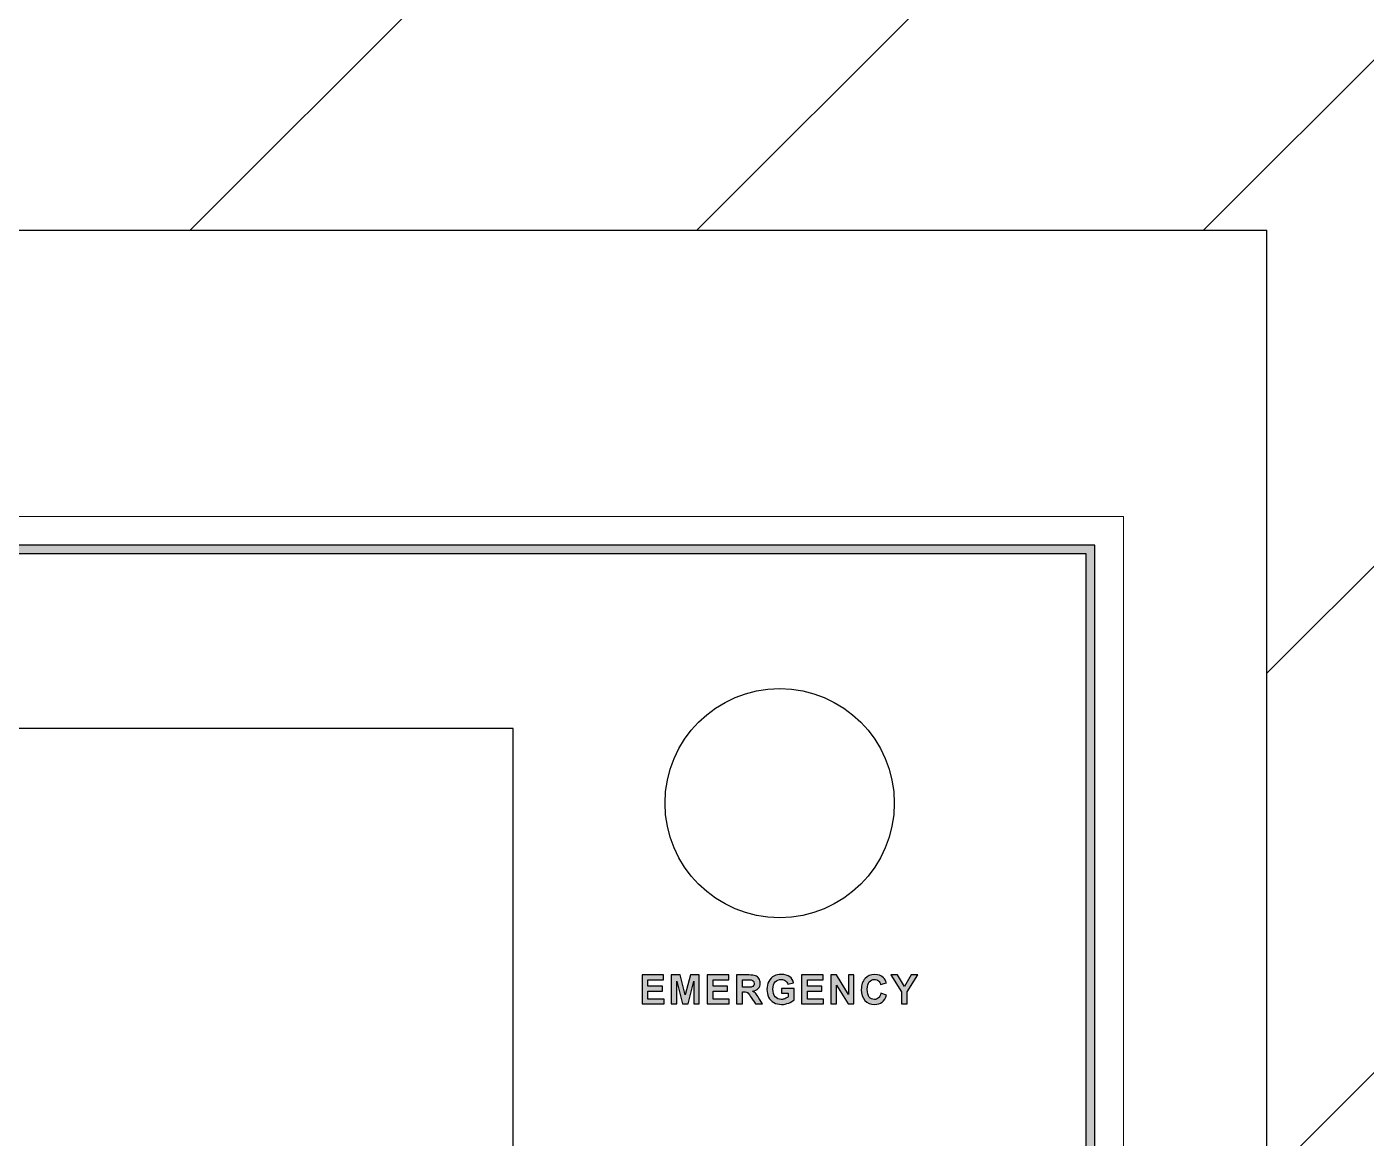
# Model space of a CAD drawing. Header units: millimetres. Extents: x -578208 to -156879, y -40412 to 7119.
# Drawn here: x -163559.9 to -163326.2, y -14100.7 to -13906.7 of the extents above; entities that cross this region are included whole.
import ezdxf

# ---------------------------------------------------------------- set-up
doc = ezdxf.new("R2010")
doc.units = ezdxf.units.MM
doc.header["$MEASUREMENT"] = 0
doc.layers.get('0').update_dxf_attribs({"lineweight": 25})
doc.layers.add('D', color=3, linetype='Continuous', lineweight=13)

# ---------------------------------------------------------------- blocks, each defined once
blk = doc.blocks.new('A')
h = blk.add_hatch(color=256)
edge = h.paths.add_edge_path()
edge.add_spline(control_points=[(325.34, 114.86), (325.34, 114.86), (325.34, 116.98), (325.34, 116.98), (325.34, 116.98), (325.34, 116.98), (323.49, 119.91), (323.49, 119.91), (323.49, 119.91), (323.49, 119.91), (324.68, 119.91), (324.68, 119.91), (324.68, 119.91), (324.68, 119.91), (325.87, 117.91), (325.87, 117.91), (325.87, 117.91), (325.87, 117.91), (327.04, 119.91), (327.04, 119.91), (327.04, 119.91), (327.04, 119.91), (328.21, 119.91), (328.21, 119.91), (328.21, 119.91), (328.21, 119.91), (326.36, 116.98), (326.36, 116.98), (326.36, 116.98), (326.36, 116.98), (326.36, 114.86), (326.36, 114.86), (326.36, 114.86), (326.36, 114.86), (325.34, 114.86), (325.34, 114.86)], knot_values=[0, 0, 0, 0, 0.111111, 0.111111, 0.111111, 0.111111, 0.222222, 0.222222, 0.222222, 0.222222, 0.333333, 0.333333, 0.333333, 0.333333, 0.444444, 0.444444, 0.444444, 0.444444, 0.555556, 0.555556, 0.555556, 0.555556, 0.666667, 0.666667, 0.666667, 0.666667, 0.777778, 0.777778, 0.777778, 0.777778, 0.888889, 0.888889, 0.888889, 0.888889, 1, 1, 1, 1], degree=3, periodic=0)
edge = h.paths.add_edge_path(flags=16)
edge.add_spline(control_points=[(297.6, 117.77), (297.6, 117.77), (298.35, 117.77), (298.35, 117.77), (298.35, 117.77), (298.84, 117.77), (299.14, 117.79), (299.27, 117.83), (299.27, 117.83), (299.39, 117.87), (299.48, 117.95), (299.55, 118.05), (299.55, 118.05), (299.62, 118.15), (299.66, 118.27), (299.66, 118.43), (299.66, 118.43), (299.66, 118.6), (299.61, 118.73), (299.52, 118.84), (299.52, 118.84), (299.43, 118.94), (299.3, 119.01), (299.13, 119.04), (299.13, 119.04), (299.05, 119.05), (298.8, 119.05), (298.39, 119.05), (298.39, 119.05), (298.39, 119.05), (297.6, 119.05), (297.6, 119.05), (297.6, 119.05), (297.6, 119.05), (297.6, 117.77), (297.6, 117.77)], knot_values=[0, 0, 0, 0, 0.111111, 0.111111, 0.111111, 0.111111, 0.222222, 0.222222, 0.222222, 0.222222, 0.333333, 0.333333, 0.333333, 0.333333, 0.444444, 0.444444, 0.444444, 0.444444, 0.555556, 0.555556, 0.555556, 0.555556, 0.666667, 0.666667, 0.666667, 0.666667, 0.777778, 0.777778, 0.777778, 0.777778, 0.888889, 0.888889, 0.888889, 0.888889, 1, 1, 1, 1], degree=3, periodic=0)
edge = h.paths.add_edge_path()
edge.add_spline(control_points=[(280.11, 114.86), (280.11, 114.86), (280.11, 119.91), (280.11, 119.91), (280.11, 119.91), (280.11, 119.91), (283.85, 119.91), (283.85, 119.91), (283.85, 119.91), (283.85, 119.91), (283.85, 119.05), (283.85, 119.05), (283.85, 119.05), (283.85, 119.05), (281.13, 119.05), (281.13, 119.05), (281.13, 119.05), (281.13, 119.05), (281.13, 117.93), (281.13, 117.93), (281.13, 117.93), (281.13, 117.93), (283.66, 117.93), (283.66, 117.93), (283.66, 117.93), (283.66, 117.93), (283.66, 117.08), (283.66, 117.08), (283.66, 117.08), (283.66, 117.08), (281.13, 117.08), (281.13, 117.08), (281.13, 117.08), (281.13, 117.08), (281.13, 115.71), (281.13, 115.71), (281.13, 115.71), (281.13, 115.71), (283.95, 115.71), (283.95, 115.71), (283.95, 115.71), (283.95, 115.71), (283.95, 114.86), (283.95, 114.86), (283.95, 114.86), (283.95, 114.86), (280.11, 114.86), (280.11, 114.86)], knot_values=[0, 0, 0, 0, 0.083333, 0.083333, 0.083333, 0.083333, 0.166667, 0.166667, 0.166667, 0.166667, 0.25, 0.25, 0.25, 0.25, 0.333333, 0.333333, 0.333333, 0.333333, 0.416667, 0.416667, 0.416667, 0.416667, 0.5, 0.5, 0.5, 0.5, 0.583333, 0.583333, 0.583333, 0.583333, 0.666667, 0.666667, 0.666667, 0.666667, 0.75, 0.75, 0.75, 0.75, 0.833333, 0.833333, 0.833333, 0.833333, 0.916667, 0.916667, 0.916667, 0.916667, 1, 1, 1, 1], degree=3, periodic=0)
edge = h.paths.add_edge_path()
edge.add_spline(control_points=[(285.19, 114.86), (285.19, 114.86), (285.19, 119.91), (285.19, 119.91), (285.19, 119.91), (285.19, 119.91), (286.72, 119.91), (286.72, 119.91), (286.72, 119.91), (286.72, 119.91), (287.63, 116.46), (287.63, 116.46), (287.63, 116.46), (287.63, 116.46), (288.54, 119.91), (288.54, 119.91), (288.54, 119.91), (288.54, 119.91), (290.07, 119.91), (290.07, 119.91), (290.07, 119.91), (290.07, 119.91), (290.07, 114.86), (290.07, 114.86), (290.07, 114.86), (290.07, 114.86), (289.12, 114.86), (289.12, 114.86), (289.12, 114.86), (289.12, 114.86), (289.12, 118.83), (289.12, 118.83), (289.12, 118.83), (289.12, 118.83), (288.12, 114.86), (288.12, 114.86), (288.12, 114.86), (288.12, 114.86), (287.14, 114.86), (287.14, 114.86), (287.14, 114.86), (287.14, 114.86), (286.14, 118.83), (286.14, 118.83), (286.14, 118.83), (286.14, 118.83), (286.14, 114.86), (286.14, 114.86), (286.14, 114.86), (286.14, 114.86), (285.19, 114.86), (285.19, 114.86)], knot_values=[0, 0, 0, 0, 0.076923, 0.076923, 0.076923, 0.076923, 0.153846, 0.153846, 0.153846, 0.153846, 0.230769, 0.230769, 0.230769, 0.230769, 0.307692, 0.307692, 0.307692, 0.307692, 0.384615, 0.384615, 0.384615, 0.384615, 0.461538, 0.461538, 0.461538, 0.461538, 0.538462, 0.538462, 0.538462, 0.538462, 0.615385, 0.615385, 0.615385, 0.615385, 0.692308, 0.692308, 0.692308, 0.692308, 0.769231, 0.769231, 0.769231, 0.769231, 0.846154, 0.846154, 0.846154, 0.846154, 0.923077, 0.923077, 0.923077, 0.923077, 1, 1, 1, 1], degree=3, periodic=0)
edge = h.paths.add_edge_path()
edge.add_spline(control_points=[(291.47, 114.86), (291.47, 114.86), (291.47, 119.91), (291.47, 119.91), (291.47, 119.91), (291.47, 119.91), (295.22, 119.91), (295.22, 119.91), (295.22, 119.91), (295.22, 119.91), (295.22, 119.05), (295.22, 119.05), (295.22, 119.05), (295.22, 119.05), (292.49, 119.05), (292.49, 119.05), (292.49, 119.05), (292.49, 119.05), (292.49, 117.93), (292.49, 117.93), (292.49, 117.93), (292.49, 117.93), (295.03, 117.93), (295.03, 117.93), (295.03, 117.93), (295.03, 117.93), (295.03, 117.08), (295.03, 117.08), (295.03, 117.08), (295.03, 117.08), (292.49, 117.08), (292.49, 117.08), (292.49, 117.08), (292.49, 117.08), (292.49, 115.71), (292.49, 115.71), (292.49, 115.71), (292.49, 115.71), (295.31, 115.71), (295.31, 115.71), (295.31, 115.71), (295.31, 115.71), (295.31, 114.86), (295.31, 114.86), (295.31, 114.86), (295.31, 114.86), (291.47, 114.86), (291.47, 114.86)], knot_values=[0, 0, 0, 0, 0.083333, 0.083333, 0.083333, 0.083333, 0.166667, 0.166667, 0.166667, 0.166667, 0.25, 0.25, 0.25, 0.25, 0.333333, 0.333333, 0.333333, 0.333333, 0.416667, 0.416667, 0.416667, 0.416667, 0.5, 0.5, 0.5, 0.5, 0.583333, 0.583333, 0.583333, 0.583333, 0.666667, 0.666667, 0.666667, 0.666667, 0.75, 0.75, 0.75, 0.75, 0.833333, 0.833333, 0.833333, 0.833333, 0.916667, 0.916667, 0.916667, 0.916667, 1, 1, 1, 1], degree=3, periodic=0)
edge = h.paths.add_edge_path()
edge.add_spline(control_points=[(296.57, 114.86), (296.57, 114.86), (296.57, 119.91), (296.57, 119.91), (296.57, 119.91), (296.57, 119.91), (298.72, 119.91), (298.72, 119.91), (298.72, 119.91), (299.26, 119.91), (299.65, 119.86), (299.9, 119.77), (299.9, 119.77), (300.14, 119.68), (300.34, 119.52), (300.49, 119.29), (300.49, 119.29), (300.63, 119.05), (300.71, 118.79), (300.71, 118.49), (300.71, 118.49), (300.71, 118.11), (300.59, 117.8), (300.37, 117.55), (300.37, 117.55), (300.15, 117.31), (299.82, 117.15), (299.37, 117.09), (299.37, 117.09), (299.59, 116.96), (299.78, 116.82), (299.92, 116.66), (299.92, 116.66), (300.06, 116.51), (300.26, 116.23), (300.5, 115.84), (300.5, 115.84), (300.5, 115.84), (301.12, 114.86), (301.12, 114.86), (301.12, 114.86), (301.12, 114.86), (299.9, 114.86), (299.9, 114.86), (299.9, 114.86), (299.9, 114.86), (299.16, 115.96), (299.16, 115.96), (299.16, 115.96), (298.9, 116.35), (298.72, 116.6), (298.62, 116.7), (298.62, 116.7), (298.53, 116.8), (298.42, 116.87), (298.32, 116.91), (298.32, 116.91), (298.21, 116.95), (298.04, 116.96), (297.8, 116.96), (297.8, 116.96), (297.8, 116.96), (297.6, 116.96), (297.6, 116.96), (297.6, 116.96), (297.6, 116.96), (297.6, 114.86), (297.6, 114.86), (297.6, 114.86), (297.6, 114.86), (296.57, 114.86), (296.57, 114.86)], knot_values=[0, 0, 0, 0, 0.055556, 0.055556, 0.055556, 0.055556, 0.111111, 0.111111, 0.111111, 0.111111, 0.166667, 0.166667, 0.166667, 0.166667, 0.222222, 0.222222, 0.222222, 0.222222, 0.277778, 0.277778, 0.277778, 0.277778, 0.333333, 0.333333, 0.333333, 0.333333, 0.388889, 0.388889, 0.388889, 0.388889, 0.444444, 0.444444, 0.444444, 0.444444, 0.5, 0.5, 0.5, 0.5, 0.555556, 0.555556, 0.555556, 0.555556, 0.611111, 0.611111, 0.611111, 0.611111, 0.666667, 0.666667, 0.666667, 0.666667, 0.722222, 0.722222, 0.722222, 0.722222, 0.777778, 0.777778, 0.777778, 0.777778, 0.833333, 0.833333, 0.833333, 0.833333, 0.888889, 0.888889, 0.888889, 0.888889, 0.944444, 0.944444, 0.944444, 0.944444, 1, 1, 1, 1], degree=3, periodic=0)
edge = h.paths.add_edge_path()
edge.add_spline(control_points=[(304.41, 116.71), (304.41, 116.71), (304.41, 117.56), (304.41, 117.56), (304.41, 117.56), (304.41, 117.56), (306.61, 117.56), (306.61, 117.56), (306.61, 117.56), (306.61, 117.56), (306.61, 115.55), (306.61, 115.55), (306.61, 115.55), (306.39, 115.35), (306.08, 115.16), (305.68, 115.01), (305.68, 115.01), (305.27, 114.85), (304.86, 114.77), (304.45, 114.77), (304.45, 114.77), (303.92, 114.77), (303.46, 114.88), (303.07, 115.1), (303.07, 115.1), (302.67, 115.32), (302.38, 115.64), (302.18, 116.05), (302.18, 116.05), (301.98, 116.47), (301.88, 116.91), (301.88, 117.4), (301.88, 117.4), (301.88, 117.92), (301.99, 118.39), (302.21, 118.8), (302.21, 118.8), (302.43, 119.21), (302.76, 119.52), (303.18, 119.74), (303.18, 119.74), (303.51, 119.91), (303.91, 119.99), (304.39, 119.99), (304.39, 119.99), (305.02, 119.99), (305.51, 119.86), (305.86, 119.6), (305.86, 119.6), (306.21, 119.34), (306.44, 118.97), (306.54, 118.51), (306.54, 118.51), (306.54, 118.51), (305.53, 118.32), (305.53, 118.32), (305.53, 118.32), (305.46, 118.57), (305.32, 118.76), (305.13, 118.91), (305.13, 118.91), (304.93, 119.05), (304.69, 119.12), (304.39, 119.12), (304.39, 119.12), (303.95, 119.12), (303.59, 118.98), (303.33, 118.7), (303.33, 118.7), (303.07, 118.41), (302.93, 118), (302.93, 117.44), (302.93, 117.44), (302.93, 116.84), (303.07, 116.39), (303.33, 116.09), (303.33, 116.09), (303.6, 115.79), (303.95, 115.64), (304.38, 115.64), (304.38, 115.64), (304.6, 115.64), (304.81, 115.68), (305.02, 115.77), (305.02, 115.77), (305.24, 115.85), (305.42, 115.95), (305.58, 116.07), (305.58, 116.07), (305.58, 116.07), (305.58, 116.71), (305.58, 116.71), (305.58, 116.71), (305.58, 116.71), (304.41, 116.71), (304.41, 116.71)], knot_values=[0, 0, 0, 0, 0.041667, 0.041667, 0.041667, 0.041667, 0.083333, 0.083333, 0.083333, 0.083333, 0.125, 0.125, 0.125, 0.125, 0.166667, 0.166667, 0.166667, 0.166667, 0.208333, 0.208333, 0.208333, 0.208333, 0.25, 0.25, 0.25, 0.25, 0.291667, 0.291667, 0.291667, 0.291667, 0.333333, 0.333333, 0.333333, 0.333333, 0.375, 0.375, 0.375, 0.375, 0.416667, 0.416667, 0.416667, 0.416667, 0.458333, 0.458333, 0.458333, 0.458333, 0.5, 0.5, 0.5, 0.5, 0.541667, 0.541667, 0.541667, 0.541667, 0.583333, 0.583333, 0.583333, 0.583333, 0.625, 0.625, 0.625, 0.625, 0.666667, 0.666667, 0.666667, 0.666667, 0.708333, 0.708333, 0.708333, 0.708333, 0.75, 0.75, 0.75, 0.75, 0.791667, 0.791667, 0.791667, 0.791667, 0.833333, 0.833333, 0.833333, 0.833333, 0.875, 0.875, 0.875, 0.875, 0.916667, 0.916667, 0.916667, 0.916667, 0.958333, 0.958333, 0.958333, 0.958333, 1, 1, 1, 1], degree=3, periodic=0)
edge = h.paths.add_edge_path()
edge.add_spline(control_points=[(307.94, 114.86), (307.94, 114.86), (307.94, 119.91), (307.94, 119.91), (307.94, 119.91), (307.94, 119.91), (311.68, 119.91), (311.68, 119.91), (311.68, 119.91), (311.68, 119.91), (311.68, 119.05), (311.68, 119.05), (311.68, 119.05), (311.68, 119.05), (308.96, 119.05), (308.96, 119.05), (308.96, 119.05), (308.96, 119.05), (308.96, 117.93), (308.96, 117.93), (308.96, 117.93), (308.96, 117.93), (311.49, 117.93), (311.49, 117.93), (311.49, 117.93), (311.49, 117.93), (311.49, 117.08), (311.49, 117.08), (311.49, 117.08), (311.49, 117.08), (308.96, 117.08), (308.96, 117.08), (308.96, 117.08), (308.96, 117.08), (308.96, 115.71), (308.96, 115.71), (308.96, 115.71), (308.96, 115.71), (311.78, 115.71), (311.78, 115.71), (311.78, 115.71), (311.78, 115.71), (311.78, 114.86), (311.78, 114.86), (311.78, 114.86), (311.78, 114.86), (307.94, 114.86), (307.94, 114.86)], knot_values=[0, 0, 0, 0, 0.083333, 0.083333, 0.083333, 0.083333, 0.166667, 0.166667, 0.166667, 0.166667, 0.25, 0.25, 0.25, 0.25, 0.333333, 0.333333, 0.333333, 0.333333, 0.416667, 0.416667, 0.416667, 0.416667, 0.5, 0.5, 0.5, 0.5, 0.583333, 0.583333, 0.583333, 0.583333, 0.666667, 0.666667, 0.666667, 0.666667, 0.75, 0.75, 0.75, 0.75, 0.833333, 0.833333, 0.833333, 0.833333, 0.916667, 0.916667, 0.916667, 0.916667, 1, 1, 1, 1], degree=3, periodic=0)
edge = h.paths.add_edge_path()
edge.add_spline(control_points=[(313.05, 114.86), (313.05, 114.86), (313.05, 119.91), (313.05, 119.91), (313.05, 119.91), (313.05, 119.91), (314.04, 119.91), (314.04, 119.91), (314.04, 119.91), (314.04, 119.91), (316.11, 116.53), (316.11, 116.53), (316.11, 116.53), (316.11, 116.53), (316.11, 119.91), (316.11, 119.91), (316.11, 119.91), (316.11, 119.91), (317.06, 119.91), (317.06, 119.91), (317.06, 119.91), (317.06, 119.91), (317.06, 114.86), (317.06, 114.86), (317.06, 114.86), (317.06, 114.86), (316.03, 114.86), (316.03, 114.86), (316.03, 114.86), (316.03, 114.86), (314, 118.15), (314, 118.15), (314, 118.15), (314, 118.15), (314, 114.86), (314, 114.86), (314, 114.86), (314, 114.86), (313.05, 114.86), (313.05, 114.86)], knot_values=[0, 0, 0, 0, 0.1, 0.1, 0.1, 0.1, 0.2, 0.2, 0.2, 0.2, 0.3, 0.3, 0.3, 0.3, 0.4, 0.4, 0.4, 0.4, 0.5, 0.5, 0.5, 0.5, 0.6, 0.6, 0.6, 0.6, 0.7, 0.7, 0.7, 0.7, 0.8, 0.8, 0.8, 0.8, 0.9, 0.9, 0.9, 0.9, 1, 1, 1, 1], degree=3, periodic=0)
edge = h.paths.add_edge_path()
edge.add_spline(control_points=[(321.76, 116.71), (321.76, 116.71), (322.74, 116.4), (322.74, 116.4), (322.74, 116.4), (322.59, 115.85), (322.34, 115.44), (321.99, 115.17), (321.99, 115.17), (321.64, 114.9), (321.19, 114.77), (320.65, 114.77), (320.65, 114.77), (319.98, 114.77), (319.43, 115), (318.99, 115.46), (318.99, 115.46), (318.56, 115.92), (318.35, 116.54), (318.35, 117.34), (318.35, 117.34), (318.35, 118.18), (318.56, 118.83), (319, 119.3), (319, 119.3), (319.43, 119.76), (320, 119.99), (320.71, 119.99), (320.71, 119.99), (321.33, 119.99), (321.83, 119.81), (322.21, 119.44), (322.21, 119.44), (322.44, 119.23), (322.62, 118.92), (322.73, 118.51), (322.73, 118.51), (322.73, 118.51), (321.72, 118.27), (321.72, 118.27), (321.72, 118.27), (321.66, 118.54), (321.54, 118.74), (321.35, 118.89), (321.35, 118.89), (321.16, 119.05), (320.93, 119.12), (320.66, 119.12), (320.66, 119.12), (320.28, 119.12), (319.98, 118.99), (319.75, 118.72), (319.75, 118.72), (319.51, 118.45), (319.4, 118.01), (319.4, 117.41), (319.4, 117.41), (319.4, 116.77), (319.51, 116.32), (319.74, 116.05), (319.74, 116.05), (319.97, 115.78), (320.27, 115.64), (320.64, 115.64), (320.64, 115.64), (320.91, 115.64), (321.14, 115.73), (321.34, 115.9), (321.34, 115.9), (321.53, 116.07), (321.67, 116.34), (321.76, 116.71)], knot_values=[0, 0, 0, 0, 0.055556, 0.055556, 0.055556, 0.055556, 0.111111, 0.111111, 0.111111, 0.111111, 0.166667, 0.166667, 0.166667, 0.166667, 0.222222, 0.222222, 0.222222, 0.222222, 0.277778, 0.277778, 0.277778, 0.277778, 0.333333, 0.333333, 0.333333, 0.333333, 0.388889, 0.388889, 0.388889, 0.388889, 0.444444, 0.444444, 0.444444, 0.444444, 0.5, 0.5, 0.5, 0.5, 0.555556, 0.555556, 0.555556, 0.555556, 0.611111, 0.611111, 0.611111, 0.611111, 0.666667, 0.666667, 0.666667, 0.666667, 0.722222, 0.722222, 0.722222, 0.722222, 0.777778, 0.777778, 0.777778, 0.777778, 0.833333, 0.833333, 0.833333, 0.833333, 0.888889, 0.888889, 0.888889, 0.888889, 0.944444, 0.944444, 0.944444, 0.944444, 1, 1, 1, 1], degree=3, periodic=0)
for points, knots in [([(280.11, 114.86), (280.11, 114.86), (280.11, 119.91), (280.11, 119.91), (280.11, 119.91), (280.11, 119.91), (283.85, 119.91), (283.85, 119.91), (283.85, 119.91), (283.85, 119.91), (283.85, 119.05), (283.85, 119.05), (283.85, 119.05), (283.85, 119.05), (281.13, 119.05), (281.13, 119.05), (281.13, 119.05), (281.13, 119.05), (281.13, 117.93), (281.13, 117.93), (281.13, 117.93), (281.13, 117.93), (283.66, 117.93), (283.66, 117.93), (283.66, 117.93), (283.66, 117.93), (283.66, 117.08), (283.66, 117.08), (283.66, 117.08), (283.66, 117.08), (281.13, 117.08), (281.13, 117.08), (281.13, 117.08), (281.13, 117.08), (281.13, 115.71), (281.13, 115.71), (281.13, 115.71), (281.13, 115.71), (283.95, 115.71), (283.95, 115.71), (283.95, 115.71), (283.95, 115.71), (283.95, 114.86), (283.95, 114.86), (283.95, 114.86), (283.95, 114.86), (280.11, 114.86), (280.11, 114.86)], [0, 0, 0, 0, 0.083333, 0.083333, 0.083333, 0.083333, 0.166667, 0.166667, 0.166667, 0.166667, 0.25, 0.25, 0.25, 0.25, 0.333333, 0.333333, 0.333333, 0.333333, 0.416667, 0.416667, 0.416667, 0.416667, 0.5, 0.5, 0.5, 0.5, 0.583333, 0.583333, 0.583333, 0.583333, 0.666667, 0.666667, 0.666667, 0.666667, 0.75, 0.75, 0.75, 0.75, 0.833333, 0.833333, 0.833333, 0.833333, 0.916667, 0.916667, 0.916667, 0.916667, 1, 1, 1, 1]), ([(285.19, 114.86), (285.19, 114.86), (285.19, 119.91), (285.19, 119.91), (285.19, 119.91), (285.19, 119.91), (286.72, 119.91), (286.72, 119.91), (286.72, 119.91), (286.72, 119.91), (287.63, 116.46), (287.63, 116.46), (287.63, 116.46), (287.63, 116.46), (288.54, 119.91), (288.54, 119.91), (288.54, 119.91), (288.54, 119.91), (290.07, 119.91), (290.07, 119.91), (290.07, 119.91), (290.07, 119.91), (290.07, 114.86), (290.07, 114.86), (290.07, 114.86), (290.07, 114.86), (289.12, 114.86), (289.12, 114.86), (289.12, 114.86), (289.12, 114.86), (289.12, 118.83), (289.12, 118.83), (289.12, 118.83), (289.12, 118.83), (288.12, 114.86), (288.12, 114.86), (288.12, 114.86), (288.12, 114.86), (287.14, 114.86), (287.14, 114.86), (287.14, 114.86), (287.14, 114.86), (286.14, 118.83), (286.14, 118.83), (286.14, 118.83), (286.14, 118.83), (286.14, 114.86), (286.14, 114.86), (286.14, 114.86), (286.14, 114.86), (285.19, 114.86), (285.19, 114.86)], [0, 0, 0, 0, 0.076923, 0.076923, 0.076923, 0.076923, 0.153846, 0.153846, 0.153846, 0.153846, 0.230769, 0.230769, 0.230769, 0.230769, 0.307692, 0.307692, 0.307692, 0.307692, 0.384615, 0.384615, 0.384615, 0.384615, 0.461538, 0.461538, 0.461538, 0.461538, 0.538462, 0.538462, 0.538462, 0.538462, 0.615385, 0.615385, 0.615385, 0.615385, 0.692308, 0.692308, 0.692308, 0.692308, 0.769231, 0.769231, 0.769231, 0.769231, 0.846154, 0.846154, 0.846154, 0.846154, 0.923077, 0.923077, 0.923077, 0.923077, 1, 1, 1, 1]), ([(291.47, 114.86), (291.47, 114.86), (291.47, 119.91), (291.47, 119.91), (291.47, 119.91), (291.47, 119.91), (295.22, 119.91), (295.22, 119.91), (295.22, 119.91), (295.22, 119.91), (295.22, 119.05), (295.22, 119.05), (295.22, 119.05), (295.22, 119.05), (292.49, 119.05), (292.49, 119.05), (292.49, 119.05), (292.49, 119.05), (292.49, 117.93), (292.49, 117.93), (292.49, 117.93), (292.49, 117.93), (295.03, 117.93), (295.03, 117.93), (295.03, 117.93), (295.03, 117.93), (295.03, 117.08), (295.03, 117.08), (295.03, 117.08), (295.03, 117.08), (292.49, 117.08), (292.49, 117.08), (292.49, 117.08), (292.49, 117.08), (292.49, 115.71), (292.49, 115.71), (292.49, 115.71), (292.49, 115.71), (295.31, 115.71), (295.31, 115.71), (295.31, 115.71), (295.31, 115.71), (295.31, 114.86), (295.31, 114.86), (295.31, 114.86), (295.31, 114.86), (291.47, 114.86), (291.47, 114.86)], [0, 0, 0, 0, 0.083333, 0.083333, 0.083333, 0.083333, 0.166667, 0.166667, 0.166667, 0.166667, 0.25, 0.25, 0.25, 0.25, 0.333333, 0.333333, 0.333333, 0.333333, 0.416667, 0.416667, 0.416667, 0.416667, 0.5, 0.5, 0.5, 0.5, 0.583333, 0.583333, 0.583333, 0.583333, 0.666667, 0.666667, 0.666667, 0.666667, 0.75, 0.75, 0.75, 0.75, 0.833333, 0.833333, 0.833333, 0.833333, 0.916667, 0.916667, 0.916667, 0.916667, 1, 1, 1, 1]), ([(296.57, 114.86), (296.57, 114.86), (296.57, 119.91), (296.57, 119.91), (296.57, 119.91), (296.57, 119.91), (298.72, 119.91), (298.72, 119.91), (298.72, 119.91), (299.26, 119.91), (299.65, 119.86), (299.9, 119.77), (299.9, 119.77), (300.14, 119.68), (300.34, 119.52), (300.49, 119.29), (300.49, 119.29), (300.63, 119.05), (300.71, 118.79), (300.71, 118.49), (300.71, 118.49), (300.71, 118.11), (300.59, 117.8), (300.37, 117.55), (300.37, 117.55), (300.15, 117.31), (299.82, 117.15), (299.37, 117.09), (299.37, 117.09), (299.59, 116.96), (299.78, 116.82), (299.92, 116.66), (299.92, 116.66), (300.06, 116.51), (300.26, 116.23), (300.5, 115.84), (300.5, 115.84), (300.5, 115.84), (301.12, 114.86), (301.12, 114.86), (301.12, 114.86), (301.12, 114.86), (299.9, 114.86), (299.9, 114.86), (299.9, 114.86), (299.9, 114.86), (299.16, 115.96), (299.16, 115.96), (299.16, 115.96), (298.9, 116.35), (298.72, 116.6), (298.62, 116.7), (298.62, 116.7), (298.53, 116.8), (298.42, 116.87), (298.32, 116.91), (298.32, 116.91), (298.21, 116.95), (298.04, 116.96), (297.8, 116.96), (297.8, 116.96), (297.8, 116.96), (297.6, 116.96), (297.6, 116.96), (297.6, 116.96), (297.6, 116.96), (297.6, 114.86), (297.6, 114.86), (297.6, 114.86), (297.6, 114.86), (296.57, 114.86), (296.57, 114.86)], [0, 0, 0, 0, 0.055556, 0.055556, 0.055556, 0.055556, 0.111111, 0.111111, 0.111111, 0.111111, 0.166667, 0.166667, 0.166667, 0.166667, 0.222222, 0.222222, 0.222222, 0.222222, 0.277778, 0.277778, 0.277778, 0.277778, 0.333333, 0.333333, 0.333333, 0.333333, 0.388889, 0.388889, 0.388889, 0.388889, 0.444444, 0.444444, 0.444444, 0.444444, 0.5, 0.5, 0.5, 0.5, 0.555556, 0.555556, 0.555556, 0.555556, 0.611111, 0.611111, 0.611111, 0.611111, 0.666667, 0.666667, 0.666667, 0.666667, 0.722222, 0.722222, 0.722222, 0.722222, 0.777778, 0.777778, 0.777778, 0.777778, 0.833333, 0.833333, 0.833333, 0.833333, 0.888889, 0.888889, 0.888889, 0.888889, 0.944444, 0.944444, 0.944444, 0.944444, 1, 1, 1, 1]), ([(304.41, 116.71), (304.41, 116.71), (304.41, 117.56), (304.41, 117.56), (304.41, 117.56), (304.41, 117.56), (306.61, 117.56), (306.61, 117.56), (306.61, 117.56), (306.61, 117.56), (306.61, 115.55), (306.61, 115.55), (306.61, 115.55), (306.39, 115.35), (306.08, 115.16), (305.68, 115.01), (305.68, 115.01), (305.27, 114.85), (304.86, 114.77), (304.45, 114.77), (304.45, 114.77), (303.92, 114.77), (303.46, 114.88), (303.07, 115.1), (303.07, 115.1), (302.67, 115.32), (302.38, 115.64), (302.18, 116.05), (302.18, 116.05), (301.98, 116.47), (301.88, 116.91), (301.88, 117.4), (301.88, 117.4), (301.88, 117.92), (301.99, 118.39), (302.21, 118.8), (302.21, 118.8), (302.43, 119.21), (302.76, 119.52), (303.18, 119.74), (303.18, 119.74), (303.51, 119.91), (303.91, 119.99), (304.39, 119.99), (304.39, 119.99), (305.02, 119.99), (305.51, 119.86), (305.86, 119.6), (305.86, 119.6), (306.21, 119.34), (306.44, 118.97), (306.54, 118.51), (306.54, 118.51), (306.54, 118.51), (305.53, 118.32), (305.53, 118.32), (305.53, 118.32), (305.46, 118.57), (305.32, 118.76), (305.13, 118.91), (305.13, 118.91), (304.93, 119.05), (304.69, 119.12), (304.39, 119.12), (304.39, 119.12), (303.95, 119.12), (303.59, 118.98), (303.33, 118.7), (303.33, 118.7), (303.07, 118.41), (302.93, 118), (302.93, 117.44), (302.93, 117.44), (302.93, 116.84), (303.07, 116.39), (303.33, 116.09), (303.33, 116.09), (303.6, 115.79), (303.95, 115.64), (304.38, 115.64), (304.38, 115.64), (304.6, 115.64), (304.81, 115.68), (305.02, 115.77), (305.02, 115.77), (305.24, 115.85), (305.42, 115.95), (305.58, 116.07), (305.58, 116.07), (305.58, 116.07), (305.58, 116.71), (305.58, 116.71), (305.58, 116.71), (305.58, 116.71), (304.41, 116.71), (304.41, 116.71)], [0, 0, 0, 0, 0.041667, 0.041667, 0.041667, 0.041667, 0.083333, 0.083333, 0.083333, 0.083333, 0.125, 0.125, 0.125, 0.125, 0.166667, 0.166667, 0.166667, 0.166667, 0.208333, 0.208333, 0.208333, 0.208333, 0.25, 0.25, 0.25, 0.25, 0.291667, 0.291667, 0.291667, 0.291667, 0.333333, 0.333333, 0.333333, 0.333333, 0.375, 0.375, 0.375, 0.375, 0.416667, 0.416667, 0.416667, 0.416667, 0.458333, 0.458333, 0.458333, 0.458333, 0.5, 0.5, 0.5, 0.5, 0.541667, 0.541667, 0.541667, 0.541667, 0.583333, 0.583333, 0.583333, 0.583333, 0.625, 0.625, 0.625, 0.625, 0.666667, 0.666667, 0.666667, 0.666667, 0.708333, 0.708333, 0.708333, 0.708333, 0.75, 0.75, 0.75, 0.75, 0.791667, 0.791667, 0.791667, 0.791667, 0.833333, 0.833333, 0.833333, 0.833333, 0.875, 0.875, 0.875, 0.875, 0.916667, 0.916667, 0.916667, 0.916667, 0.958333, 0.958333, 0.958333, 0.958333, 1, 1, 1, 1]), ([(307.94, 114.86), (307.94, 114.86), (307.94, 119.91), (307.94, 119.91), (307.94, 119.91), (307.94, 119.91), (311.68, 119.91), (311.68, 119.91), (311.68, 119.91), (311.68, 119.91), (311.68, 119.05), (311.68, 119.05), (311.68, 119.05), (311.68, 119.05), (308.96, 119.05), (308.96, 119.05), (308.96, 119.05), (308.96, 119.05), (308.96, 117.93), (308.96, 117.93), (308.96, 117.93), (308.96, 117.93), (311.49, 117.93), (311.49, 117.93), (311.49, 117.93), (311.49, 117.93), (311.49, 117.08), (311.49, 117.08), (311.49, 117.08), (311.49, 117.08), (308.96, 117.08), (308.96, 117.08), (308.96, 117.08), (308.96, 117.08), (308.96, 115.71), (308.96, 115.71), (308.96, 115.71), (308.96, 115.71), (311.78, 115.71), (311.78, 115.71), (311.78, 115.71), (311.78, 115.71), (311.78, 114.86), (311.78, 114.86), (311.78, 114.86), (311.78, 114.86), (307.94, 114.86), (307.94, 114.86)], [0, 0, 0, 0, 0.083333, 0.083333, 0.083333, 0.083333, 0.166667, 0.166667, 0.166667, 0.166667, 0.25, 0.25, 0.25, 0.25, 0.333333, 0.333333, 0.333333, 0.333333, 0.416667, 0.416667, 0.416667, 0.416667, 0.5, 0.5, 0.5, 0.5, 0.583333, 0.583333, 0.583333, 0.583333, 0.666667, 0.666667, 0.666667, 0.666667, 0.75, 0.75, 0.75, 0.75, 0.833333, 0.833333, 0.833333, 0.833333, 0.916667, 0.916667, 0.916667, 0.916667, 1, 1, 1, 1]), ([(313.05, 114.86), (313.05, 114.86), (313.05, 119.91), (313.05, 119.91), (313.05, 119.91), (313.05, 119.91), (314.04, 119.91), (314.04, 119.91), (314.04, 119.91), (314.04, 119.91), (316.11, 116.53), (316.11, 116.53), (316.11, 116.53), (316.11, 116.53), (316.11, 119.91), (316.11, 119.91), (316.11, 119.91), (316.11, 119.91), (317.06, 119.91), (317.06, 119.91), (317.06, 119.91), (317.06, 119.91), (317.06, 114.86), (317.06, 114.86), (317.06, 114.86), (317.06, 114.86), (316.03, 114.86), (316.03, 114.86), (316.03, 114.86), (316.03, 114.86), (314, 118.15), (314, 118.15), (314, 118.15), (314, 118.15), (314, 114.86), (314, 114.86), (314, 114.86), (314, 114.86), (313.05, 114.86), (313.05, 114.86)], [0, 0, 0, 0, 0.1, 0.1, 0.1, 0.1, 0.2, 0.2, 0.2, 0.2, 0.3, 0.3, 0.3, 0.3, 0.4, 0.4, 0.4, 0.4, 0.5, 0.5, 0.5, 0.5, 0.6, 0.6, 0.6, 0.6, 0.7, 0.7, 0.7, 0.7, 0.8, 0.8, 0.8, 0.8, 0.9, 0.9, 0.9, 0.9, 1, 1, 1, 1]), ([(321.76, 116.71), (321.76, 116.71), (322.74, 116.4), (322.74, 116.4), (322.74, 116.4), (322.59, 115.85), (322.34, 115.44), (321.99, 115.17), (321.99, 115.17), (321.64, 114.9), (321.19, 114.77), (320.65, 114.77), (320.65, 114.77), (319.98, 114.77), (319.43, 115), (318.99, 115.46), (318.99, 115.46), (318.56, 115.92), (318.35, 116.54), (318.35, 117.34), (318.35, 117.34), (318.35, 118.18), (318.56, 118.83), (319, 119.3), (319, 119.3), (319.43, 119.76), (320, 119.99), (320.71, 119.99), (320.71, 119.99), (321.33, 119.99), (321.83, 119.81), (322.21, 119.44), (322.21, 119.44), (322.44, 119.23), (322.62, 118.92), (322.73, 118.51), (322.73, 118.51), (322.73, 118.51), (321.72, 118.27), (321.72, 118.27), (321.72, 118.27), (321.66, 118.54), (321.54, 118.74), (321.35, 118.89), (321.35, 118.89), (321.16, 119.05), (320.93, 119.12), (320.66, 119.12), (320.66, 119.12), (320.28, 119.12), (319.98, 118.99), (319.75, 118.72), (319.75, 118.72), (319.51, 118.45), (319.4, 118.01), (319.4, 117.41), (319.4, 117.41), (319.4, 116.77), (319.51, 116.32), (319.74, 116.05), (319.74, 116.05), (319.97, 115.78), (320.27, 115.64), (320.64, 115.64), (320.64, 115.64), (320.91, 115.64), (321.14, 115.73), (321.34, 115.9), (321.34, 115.9), (321.53, 116.07), (321.67, 116.34), (321.76, 116.71)], [0, 0, 0, 0, 0.055556, 0.055556, 0.055556, 0.055556, 0.111111, 0.111111, 0.111111, 0.111111, 0.166667, 0.166667, 0.166667, 0.166667, 0.222222, 0.222222, 0.222222, 0.222222, 0.277778, 0.277778, 0.277778, 0.277778, 0.333333, 0.333333, 0.333333, 0.333333, 0.388889, 0.388889, 0.388889, 0.388889, 0.444444, 0.444444, 0.444444, 0.444444, 0.5, 0.5, 0.5, 0.5, 0.555556, 0.555556, 0.555556, 0.555556, 0.611111, 0.611111, 0.611111, 0.611111, 0.666667, 0.666667, 0.666667, 0.666667, 0.722222, 0.722222, 0.722222, 0.722222, 0.777778, 0.777778, 0.777778, 0.777778, 0.833333, 0.833333, 0.833333, 0.833333, 0.888889, 0.888889, 0.888889, 0.888889, 0.944444, 0.944444, 0.944444, 0.944444, 1, 1, 1, 1]), ([(325.34, 114.86), (325.34, 114.86), (325.34, 116.98), (325.34, 116.98), (325.34, 116.98), (325.34, 116.98), (323.49, 119.91), (323.49, 119.91), (323.49, 119.91), (323.49, 119.91), (324.68, 119.91), (324.68, 119.91), (324.68, 119.91), (324.68, 119.91), (325.87, 117.91), (325.87, 117.91), (325.87, 117.91), (325.87, 117.91), (327.04, 119.91), (327.04, 119.91), (327.04, 119.91), (327.04, 119.91), (328.21, 119.91), (328.21, 119.91), (328.21, 119.91), (328.21, 119.91), (326.36, 116.98), (326.36, 116.98), (326.36, 116.98), (326.36, 116.98), (326.36, 114.86), (326.36, 114.86), (326.36, 114.86), (326.36, 114.86), (325.34, 114.86), (325.34, 114.86)], [0, 0, 0, 0, 0.111111, 0.111111, 0.111111, 0.111111, 0.222222, 0.222222, 0.222222, 0.222222, 0.333333, 0.333333, 0.333333, 0.333333, 0.444444, 0.444444, 0.444444, 0.444444, 0.555556, 0.555556, 0.555556, 0.555556, 0.666667, 0.666667, 0.666667, 0.666667, 0.777778, 0.777778, 0.777778, 0.777778, 0.888889, 0.888889, 0.888889, 0.888889, 1, 1, 1, 1]), ([(297.6, 117.77), (297.6, 117.77), (298.35, 117.77), (298.35, 117.77), (298.35, 117.77), (298.84, 117.77), (299.14, 117.79), (299.27, 117.83), (299.27, 117.83), (299.39, 117.87), (299.48, 117.95), (299.55, 118.05), (299.55, 118.05), (299.62, 118.15), (299.66, 118.27), (299.66, 118.43), (299.66, 118.43), (299.66, 118.6), (299.61, 118.73), (299.52, 118.84), (299.52, 118.84), (299.43, 118.94), (299.3, 119.01), (299.13, 119.04), (299.13, 119.04), (299.05, 119.05), (298.8, 119.05), (298.39, 119.05), (298.39, 119.05), (298.39, 119.05), (297.6, 119.05), (297.6, 119.05), (297.6, 119.05), (297.6, 119.05), (297.6, 117.77), (297.6, 117.77)], [0, 0, 0, 0, 0.111111, 0.111111, 0.111111, 0.111111, 0.222222, 0.222222, 0.222222, 0.222222, 0.333333, 0.333333, 0.333333, 0.333333, 0.444444, 0.444444, 0.444444, 0.444444, 0.555556, 0.555556, 0.555556, 0.555556, 0.666667, 0.666667, 0.666667, 0.666667, 0.777778, 0.777778, 0.777778, 0.777778, 0.888889, 0.888889, 0.888889, 0.888889, 1, 1, 1, 1])]:
    blk.add_open_spline(points, degree=3, knots=knots)

msp = doc.modelspace()

# ---------------------------------------------------------------- hatches: boundary and pattern name
h = msp.add_hatch(color=256)
h.paths.add_polyline_path([(-164112.051, -14205.747), (-163375.051, -14205.747), (-163375.051, -13998.747), (-164112.051, -13998.747)], flags=16)
h.paths.add_polyline_path([(-164113.551, -14207.247), (-163373.551, -14207.247), (-163373.551, -13997.247), (-164113.551, -13997.247)])
at = {"layer": 'D'}
h = msp.add_hatch(dxfattribs=at)
h.set_pattern_fill('ANSI31', color=256, scale=500, style=0)
h.set_pattern_definition([(45, (53519.305, 4676.605), (-44.194174, 44.194174), [])])
h.paths.add_polyline_path([(-163343.551, -13942.247), (-163343.551, -14572.247), (-163343.551, -15002.247), (-163343.551, -15622.247), (-163368.551, -15622.247), (-163368.551, -15632.247), (-163383.158, -15632.247), (-163383.158, -15640.247), (-163349.051, -15640.247), (-163349.051, -15643.247), (-163193.551, -15643.247), (-163193.551, -13856.312), (-162543.551, -13856.312), (-162543.551, -12943.247), (-164943.551, -12943.247), (-164943.551, -13856.312), (-164293.551, -13856.312), (-164293.551, -15643.247), (-164143.051, -15643.247), (-164143.051, -15640.247), (-164108.943, -15640.247), (-164108.943, -15632.247), (-164118.551, -15632.247), (-164118.551, -15622.247), (-164143.551, -15622.247), (-164143.551, -15002.247), (-164143.551, -14572.247), (-164143.551, -13942.247)])

# ---------------------------------------------------------------- linework, layer by layer
for p in [(-164143.551, -13942.247), (-163343.551, -14572.247)]:
    msp.add_line(p, (-163343.551, -13942.247))
at = {"lineweight": 5}
msp.add_lwpolyline([(-164118.551, -14212.247), (-163368.551, -14212.247), (-163368.551, -13992.247), (-164118.551, -13992.247), (-164118.551, -14212.247)], close=True, dxfattribs=at)
for points in [[(-164113.551, -14207.247), (-163373.551, -14207.247), (-163373.551, -13997.247), (-164113.551, -13997.247)], [(-164112.051, -14205.747), (-163375.051, -14205.747), (-163375.051, -13998.747), (-164112.051, -13998.747)], [(-163661.051, -14175.247), (-163475.051, -14175.247), (-163475.051, -14029.247), (-163661.051, -14029.247)]]:
    msp.add_lwpolyline(points, close=True)
msp.add_circle((-163428.551, -14042.247), 20)

# ---------------------------------------------------------------- block references
msp.add_blockref('A', (-163732.658, -14192.15))

doc.saveas('drawing.dxf')
